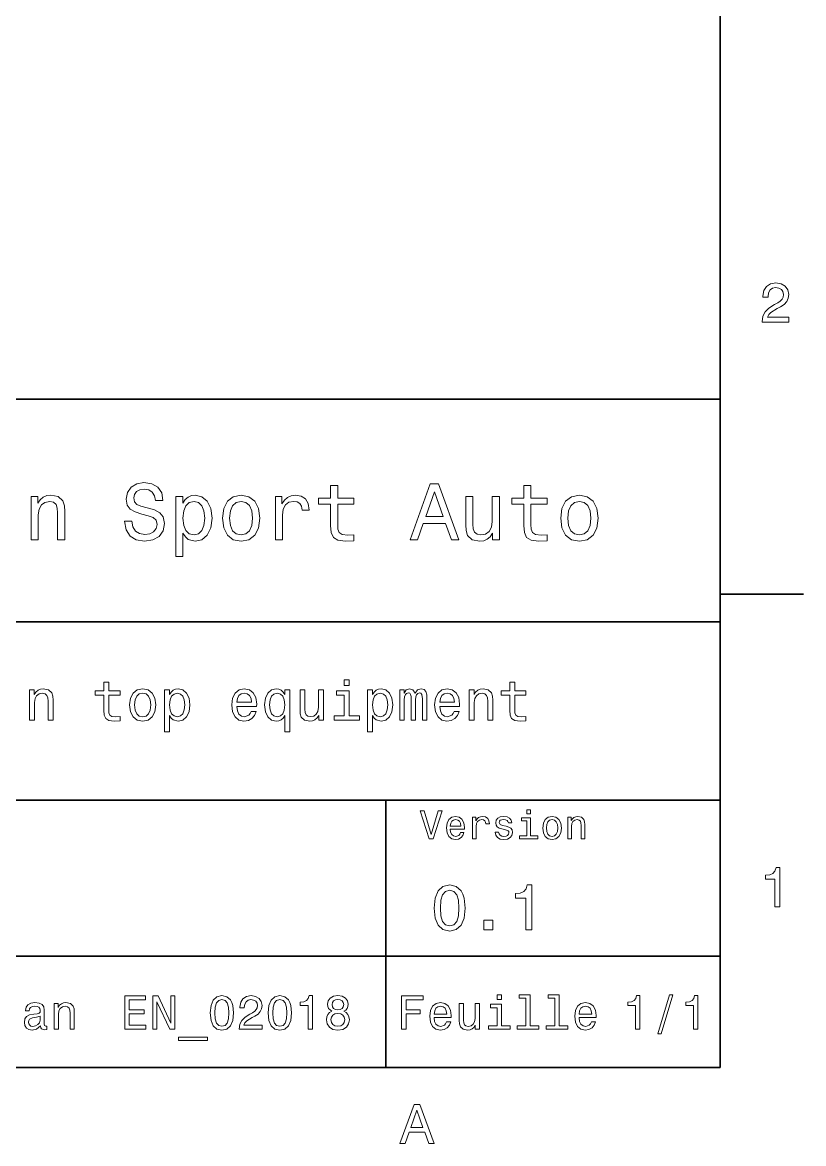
# Model space of a CAD drawing. Extents: x 0 to 297, y 0 to 210.
# Drawn here: x 224.4 to 294.5, y 3.2 to 103.8 of the extents above; entities that cross this region are included whole.
import ezdxf

# ---------------------------------------------------------------- set-up
doc = ezdxf.new("R2010")
doc.units = 0

msp = doc.modelspace()

# ---------------------------------------------------------------- linework, layer by layer
at = {"color": 7, "lineweight": 35}
for p, q in [((287, 10), (287, 200)), ((97, 70), (287, 70)), ((287, 70), (287, 10)), ((162, 50), (287, 50)), ((162, 34), (287, 34)), ((257, 10), (257, 34)), ((162, 20), (287, 20)), ((10, 10), (287, 10)), ((97, 10), (287, 10))]:
    msp.add_line(p, q, dxfattribs=at)
at = {"color": 7, "lineweight": 35, "ltscale": 0.1875}
msp.add_line((287, 52.5), (294.5, 52.5), dxfattribs=at)
at = {"color": 7, "lineweight": 13}
for points in [[(290.76947, 76.916786), (293.175079, 76.916786), (293.175079, 77.350502), (291.273773, 77.350502), (291.3797, 77.587532), (291.561249, 77.784218), (292.121033, 78.142288), (292.418579, 78.293587), (292.751434, 78.510445), (292.988464, 78.762604), (293.124634, 79.060158), (293.175079, 79.398056), (293.089355, 79.821686), (292.852325, 80.154541), (292.489197, 80.366356), (292.020172, 80.442001), (291.536041, 80.35627), (291.167877, 80.119232), (290.930847, 79.740997), (290.850159, 79.241714), (290.850159, 79.171112), (291.309082, 79.171112), (291.309082, 79.211456), (291.354462, 79.554398), (291.490631, 79.806557), (291.707489, 79.967941), (291.994965, 80.023415), (292.287476, 79.972984), (292.504333, 79.846901), (292.645538, 79.650215), (292.695984, 79.403099), (292.660675, 79.171112), (292.56485, 78.974426), (292.403473, 78.802956), (292.181549, 78.651657), (291.884003, 78.490273), (291.389771, 78.177589), (291.041779, 77.844742), (290.835022, 77.441284), (290.76947, 76.931915)], [(234.20462, 59.030979), (233.548996, 59.030979), (233.693085, 58.267288), (234.053314, 57.70533), (234.608078, 57.366714), (235.357361, 57.244236), (236.099426, 57.359509), (236.654175, 57.67651), (237.007202, 58.17363), (237.136902, 58.82925), (237.028824, 59.420029), (236.726227, 59.801872), (236.236313, 60.054031), (235.580704, 60.241352), (235.018738, 60.378242), (234.651306, 60.536743), (234.442368, 60.767288), (234.377533, 61.127522), (234.442368, 61.451729), (234.629684, 61.696686), (234.917877, 61.862389), (235.314133, 61.920029), (235.71759, 61.84798), (236.034592, 61.653458), (236.24353, 61.32925), (236.344391, 60.889767), (237, 60.889767), (237, 60.904179), (236.884735, 61.581409), (236.546112, 62.085732), (236.01297, 62.402737), (235.292511, 62.510807), (234.644104, 62.402737), (234.139771, 62.100143), (233.815567, 61.631844), (233.700287, 61.026657), (233.793961, 60.486309), (234.067734, 60.118874), (234.5, 59.873917), (235.09079, 59.6866), (235.674362, 59.520893), (236.113831, 59.362389), (236.380402, 59.131844), (236.47406, 58.757202), (236.387619, 58.375359), (236.164276, 58.087173), (235.825653, 57.907059), (235.386169, 57.849422), (234.896255, 57.928673), (234.521622, 58.159222), (234.283875, 58.533859)], [(252.05043, 60.579971), (252.05043, 58.64193), (252.093658, 58.015129), (252.29538, 57.582851), (252.698853, 57.330688), (253.383286, 57.244236), (254.132568, 57.280258), (254.132568, 57.827808), (253.585022, 57.78458), (253.087891, 57.842216), (252.82132, 58.022331), (252.706055, 58.324928), (252.684448, 58.75), (252.684448, 60.579971), (254.132568, 60.579971), (254.132568, 61.120316), (252.684448, 61.120316), (252.684448, 62.251438), (252.05043, 62.251438), (252.05043, 61.120316), (250.955322, 61.120316), (250.955322, 60.579971)], [(259.175781, 57.381123), (259.838623, 57.381123), (260.364563, 58.850864), (262.360229, 58.850864), (262.886169, 57.381123), (263.563416, 57.381123), (261.733429, 62.388329), (260.998566, 62.388329)], [(260.595093, 59.463257), (261.365997, 61.667866), (262.136902, 59.463257)], [(269.399109, 60.579971), (269.399109, 58.64193), (269.442352, 58.015129), (269.644073, 57.582851), (270.047546, 57.330688), (270.731995, 57.244236), (271.481262, 57.280258), (271.481262, 57.827808), (270.933716, 57.78458), (270.436584, 57.842216), (270.170013, 58.022331), (270.054749, 58.324928), (270.033142, 58.75), (270.033142, 60.579971), (271.481262, 60.579971), (271.481262, 61.120316), (270.033142, 61.120316), (270.033142, 62.251438), (269.399109, 62.251438), (269.399109, 61.120316), (268.304016, 61.120316), (268.304016, 60.579971)], [(225.177246, 57.381123), (225.811249, 57.381123), (225.811249, 59.614552), (225.876083, 60.12608), (226.085022, 60.500717), (226.409225, 60.731266), (226.841507, 60.817722), (227.187317, 60.745674), (227.403458, 60.551151), (227.511536, 60.226944), (227.547546, 59.794666), (227.547546, 57.381123), (228.181564, 57.381123), (228.181564, 59.924351), (228.15274, 60.435879), (228.023056, 60.86095), (227.597992, 61.25), (226.935165, 61.386887), (226.567719, 61.336452), (226.257935, 61.199566), (225.991364, 60.969017), (225.782425, 60.659222), (225.782425, 61.25), (225.177246, 61.25)], [(238.786743, 60.652016), (238.786743, 61.25), (238.15274, 61.25), (238.15274, 55.882565), (238.786743, 55.882565), (238.786743, 57.971901), (239.010101, 57.633286), (239.262253, 57.409943), (239.896271, 57.244236), (240.50145, 57.381123), (240.976959, 57.791786), (241.286743, 58.440201), (241.402023, 59.319164), (241.286743, 60.190922), (240.976959, 60.839336), (240.50145, 61.242794), (239.896271, 61.386887), (239.550446, 61.343658), (239.255051, 61.206772), (239.002899, 60.976223)], [(239.788193, 57.8134), (239.363129, 57.907059), (239.053314, 58.195244), (238.858795, 58.663544), (238.793945, 59.319164), (238.858795, 59.967579), (239.053314, 60.435879), (239.363129, 60.716858), (239.788193, 60.817722), (240.177246, 60.716858), (240.48703, 60.428673), (240.681564, 59.960373), (240.753601, 59.319164), (240.681564, 58.67075), (240.48703, 58.195244), (240.177246, 57.907059)], [(242.338623, 59.311958), (242.453888, 58.432995), (242.785309, 57.78458), (243.311249, 57.381123), (244.017303, 57.244236), (244.716141, 57.381123), (245.242081, 57.777374), (245.573486, 58.425793), (245.695969, 59.311958), (245.573486, 60.190922), (245.242081, 60.846542), (244.716141, 61.242794), (244.017303, 61.386887), (243.311249, 61.242794), (242.785309, 60.839336), (242.453888, 60.190922)], [(242.98703, 59.319164), (243.05188, 59.967579), (243.253601, 60.435879), (243.57782, 60.72406), (244.017303, 60.824928), (244.449585, 60.72406), (244.773773, 60.443081), (244.97551, 59.967579), (245.047546, 59.319164), (244.97551, 58.663544), (244.773773, 58.188038), (244.449585, 57.899853), (244.017303, 57.806194), (243.57782, 57.899853), (243.253601, 58.188038), (243.05188, 58.663544)], [(247.100861, 57.381123), (247.734863, 57.381123), (247.734863, 59.592937), (247.799713, 60.12608), (247.994232, 60.507923), (248.311249, 60.738472), (248.736313, 60.817722), (249.053314, 60.767288), (249.291077, 60.623199), (249.435165, 60.378242), (249.485596, 60.046829), (250.126801, 60.046829), (250.040344, 60.630402), (249.802597, 61.048271), (249.406342, 61.30043), (248.865997, 61.386887), (248.498566, 61.32925), (248.181549, 61.185158), (247.900574, 60.940201), (247.677246, 60.608788), (247.677246, 61.25), (247.100861, 61.25)], [(267.194519, 61.25), (266.560516, 61.25), (266.560516, 59.016571), (266.488464, 58.497837), (266.279541, 58.123196), (265.955322, 57.892651), (265.530243, 57.820602), (265.19165, 57.878242), (264.975494, 58.051151), (264.853027, 58.346542), (264.824219, 58.764408), (264.824219, 61.25), (264.190186, 61.25), (264.190186, 58.706772), (264.211792, 58.195244), (264.348694, 57.770172), (264.766571, 57.381123), (265.436584, 57.244236), (265.796814, 57.294666), (266.106628, 57.424351), (266.373199, 57.647694), (266.589325, 57.971901), (266.589325, 57.381123), (267.194519, 57.381123)], [(272.698853, 59.311958), (272.814117, 58.432995), (273.145508, 57.78458), (273.671448, 57.381123), (274.377502, 57.244236), (275.076355, 57.381123), (275.602295, 57.777374), (275.933716, 58.425793), (276.056183, 59.311958), (275.933716, 60.190922), (275.602295, 60.846542), (275.076355, 61.242794), (274.377502, 61.386887), (273.671448, 61.242794), (273.145508, 60.839336), (272.814117, 60.190922)], [(273.34726, 59.319164), (273.412109, 59.967579), (273.613831, 60.435879), (273.938019, 60.72406), (274.377502, 60.824928), (274.809784, 60.72406), (275.134003, 60.443081), (275.335724, 59.967579), (275.407776, 59.319164), (275.335724, 58.663544), (275.134003, 58.188038), (274.809784, 57.899853), (274.377502, 57.806194), (273.938019, 57.899853), (273.613831, 58.188038), (273.412109, 58.663544)], [(231.695221, 43.429394), (231.695221, 42.072765), (231.725479, 41.634007), (231.866699, 41.331409), (232.149109, 41.1549), (232.62822, 41.094379), (233.15271, 41.119595), (233.15271, 41.50288), (232.76944, 41.472622), (232.421448, 41.512966), (232.234848, 41.63905), (232.15416, 41.850864), (232.139038, 42.148415), (232.139038, 43.429394), (233.15271, 43.429394), (233.15271, 43.807636), (232.139038, 43.807636), (232.139038, 44.599422), (231.695221, 44.599422), (231.695221, 43.807636), (230.92865, 43.807636), (230.92865, 43.429394)], [(253.72406, 44.811237), (253.255035, 44.811237), (253.255035, 44.306915), (253.72406, 44.306915)], [(268.127533, 43.429394), (268.127533, 42.072765), (268.157776, 41.634007), (268.299011, 41.331409), (268.581421, 41.1549), (269.060516, 41.094379), (269.585022, 41.119595), (269.585022, 41.50288), (269.201721, 41.472622), (268.85376, 41.512966), (268.667145, 41.63905), (268.586456, 41.850864), (268.57135, 42.148415), (268.57135, 43.429394), (269.585022, 43.429394), (269.585022, 43.807636), (268.57135, 43.807636), (268.57135, 44.599422), (268.127533, 44.599422), (268.127533, 43.807636), (267.360962, 43.807636), (267.360962, 43.429394)], [(225.028076, 41.190201), (225.471878, 41.190201), (225.471878, 42.753601), (225.517273, 43.111671), (225.663528, 43.373917), (225.890472, 43.535301), (226.193069, 43.595821), (226.435135, 43.545387), (226.586441, 43.409222), (226.662079, 43.182274), (226.687302, 42.879681), (226.687302, 41.190201), (227.131104, 41.190201), (227.131104, 42.970459), (227.110931, 43.328529), (227.020157, 43.62608), (226.722595, 43.898415), (226.258636, 43.994236), (226.001419, 43.958931), (225.784561, 43.863113), (225.597961, 43.701729), (225.451706, 43.484871), (225.451706, 43.898415), (225.028076, 43.898415)], [(234.00502, 42.541786), (234.085724, 41.926514), (234.317703, 41.472622), (234.685852, 41.190201), (235.180084, 41.094379), (235.669281, 41.190201), (236.037445, 41.467579), (236.26944, 41.921471), (236.355164, 42.541786), (236.26944, 43.157059), (236.037445, 43.615993), (235.669281, 43.893372), (235.180084, 43.994236), (234.685852, 43.893372), (234.317703, 43.61095), (234.085724, 43.157059)], [(234.458923, 42.546829), (234.504303, 43.000721), (234.645508, 43.328529), (234.872467, 43.530258), (235.180084, 43.600864), (235.482697, 43.530258), (235.709625, 43.333572), (235.850845, 43.000721), (235.901276, 42.546829), (235.850845, 42.087894), (235.709625, 41.755043), (235.482697, 41.553314), (235.180084, 41.487751), (234.872467, 41.553314), (234.645508, 41.755043), (234.504303, 42.087894)], [(237.590759, 43.479828), (237.590759, 43.898415), (237.146942, 43.898415), (237.146942, 40.141209), (237.590759, 40.141209), (237.590759, 41.603745), (237.747101, 41.366714), (237.923615, 41.210373), (238.367416, 41.094379), (238.791046, 41.190201), (239.123901, 41.477665), (239.340759, 41.931557), (239.421448, 42.546829), (239.340759, 43.157059), (239.123901, 43.61095), (238.791046, 43.893372), (238.367416, 43.994236), (238.125336, 43.963978), (237.918564, 43.868156), (237.74205, 43.706772)], [(238.291763, 41.492794), (237.994217, 41.558357), (237.777359, 41.760086), (237.64119, 42.087894), (237.595795, 42.546829), (237.64119, 43.000721), (237.777359, 43.328529), (237.994217, 43.525215), (238.291763, 43.595821), (238.564102, 43.525215), (238.78096, 43.323486), (238.917114, 42.995678), (238.96756, 42.546829), (238.917114, 42.092937), (238.78096, 41.760086), (238.564102, 41.558357)], [(243.632538, 42.415707), (245.407776, 42.415707), (245.412811, 42.622478), (245.332123, 43.20245), (245.110214, 43.636166), (244.757187, 43.898415), (244.288177, 43.994236), (243.829224, 43.893372), (243.476212, 43.61095), (243.249268, 43.152016), (243.168579, 42.546829), (243.244217, 41.926514), (243.471161, 41.472622), (243.819153, 41.190201), (244.273041, 41.094379), (244.666412, 41.159943), (244.989166, 41.331409), (245.226212, 41.603745), (245.362366, 41.966858), (244.923615, 41.966858), (244.83284, 41.765129), (244.701721, 41.613831), (244.328522, 41.492794), (244.041046, 41.548271), (243.824188, 41.724785), (243.682983, 42.012245), (243.632538, 42.400574)], [(243.632538, 42.788902), (243.688019, 43.136887), (243.824188, 43.394093), (244.03096, 43.55043), (244.303299, 43.605907), (244.570587, 43.55043), (244.777359, 43.394093), (244.903442, 43.136887), (244.948822, 42.788902)], [(247.944519, 43.479828), (247.788177, 43.706772), (247.611664, 43.868156), (247.404877, 43.958931), (247.167847, 43.994236), (246.739182, 43.893372), (246.406326, 43.61095), (246.189468, 43.157059), (246.113831, 42.546829), (246.189468, 41.931557), (246.406326, 41.477665), (246.739182, 41.190201), (247.167847, 41.094379), (247.404877, 41.124638), (247.606613, 41.210373), (247.783127, 41.366714), (247.944519, 41.603745), (247.944519, 40.141209), (248.388306, 40.141209), (248.388306, 43.898415), (247.944519, 43.898415)], [(246.567719, 42.546829), (246.613098, 42.995678), (246.754303, 43.323486), (246.966125, 43.525215), (247.2435, 43.595821), (247.536011, 43.525215), (247.757904, 43.328529), (247.889038, 43.000721), (247.939468, 42.546829), (247.889038, 42.087894), (247.757904, 41.760086), (247.536011, 41.558357), (247.2435, 41.492794), (246.966125, 41.558357), (246.754303, 41.760086), (246.613098, 42.092937)], [(251.404175, 43.898415), (250.960358, 43.898415), (250.960358, 42.335014), (250.909943, 41.971901), (250.763672, 41.709652), (250.536743, 41.548271), (250.239182, 41.497837), (250.002151, 41.538185), (249.850861, 41.659222), (249.765121, 41.865993), (249.744949, 42.158501), (249.744949, 43.898415), (249.301147, 43.898415), (249.301147, 42.118156), (249.316269, 41.760086), (249.412094, 41.462536), (249.70459, 41.190201), (250.173615, 41.094379), (250.425781, 41.129681), (250.642639, 41.220459), (250.829239, 41.376801), (250.98053, 41.603745), (250.98053, 41.190201), (251.404175, 41.190201)], [(253.708923, 41.5634), (253.708923, 43.807636), (252.569153, 43.807636), (252.569153, 43.429394), (253.265121, 43.429394), (253.265121, 41.5634), (252.35733, 41.5634), (252.35733, 41.190201), (254.626801, 41.190201), (254.626801, 41.5634)], [(255.806915, 43.479828), (255.806915, 43.898415), (255.363098, 43.898415), (255.363098, 40.141209), (255.806915, 40.141209), (255.806915, 41.603745), (255.963257, 41.366714), (256.139771, 41.210373), (256.583557, 41.094379), (257.007202, 41.190201), (257.340057, 41.477665), (257.556915, 41.931557), (257.637604, 42.546829), (257.556915, 43.157059), (257.340057, 43.61095), (257.007202, 43.893372), (256.583557, 43.994236), (256.341492, 43.963978), (256.134705, 43.868156), (255.958206, 43.706772)], [(256.507935, 41.492794), (256.210388, 41.558357), (255.993515, 41.760086), (255.857346, 42.087894), (255.811951, 42.546829), (255.857346, 43.000721), (255.993515, 43.328529), (256.210388, 43.525215), (256.507935, 43.595821), (256.780273, 43.525215), (256.997131, 43.323486), (257.13327, 42.995678), (257.183716, 42.546829), (257.13327, 42.092937), (256.997131, 41.760086), (256.780273, 41.558357)], [(258.247833, 41.190201), (258.656342, 41.190201), (258.656342, 43.000721), (258.681549, 43.273052), (258.757202, 43.469738), (258.873199, 43.585735), (259.024506, 43.631123), (259.145538, 43.590778), (259.226227, 43.489914), (259.266571, 43.318443), (259.281708, 43.091499), (259.281708, 41.190201), (259.664978, 41.190201), (259.664978, 43.000721), (259.690186, 43.268009), (259.765839, 43.464695), (259.886902, 43.585735), (260.038177, 43.631123), (260.15921, 43.590778), (260.239929, 43.489914), (260.290344, 43.091499), (260.290344, 41.190201), (260.698853, 41.190201), (260.698853, 43.061237), (260.673645, 43.449566), (260.592957, 43.747116), (260.431549, 43.928673), (260.169312, 43.994236), (259.861664, 43.893372), (259.624634, 43.600864), (259.438049, 43.888329), (259.125366, 43.994236), (258.837891, 43.893372), (258.641205, 43.61095), (258.641205, 43.898415), (258.247833, 43.898415)], [(261.848694, 42.415707), (263.623932, 42.415707), (263.628967, 42.622478), (263.548279, 43.20245), (263.326355, 43.636166), (262.973328, 43.898415), (262.504333, 43.994236), (262.04538, 43.893372), (261.692383, 43.61095), (261.465424, 43.152016), (261.384735, 42.546829), (261.460388, 41.926514), (261.687317, 41.472622), (262.035309, 41.190201), (262.489197, 41.094379), (262.882568, 41.159943), (263.205322, 41.331409), (263.442383, 41.603745), (263.578522, 41.966858), (263.139771, 41.966858), (263.049011, 41.765129), (262.917877, 41.613831), (262.544678, 41.492794), (262.257202, 41.548271), (262.040344, 41.724785), (261.899139, 42.012245), (261.848694, 42.400574)], [(261.848694, 42.788902), (261.904175, 43.136887), (262.040344, 43.394093), (262.247131, 43.55043), (262.51947, 43.605907), (262.786743, 43.55043), (262.99353, 43.394093), (263.119598, 43.136887), (263.164978, 42.788902)], [(264.496399, 41.190201), (264.940216, 41.190201), (264.940216, 42.753601), (264.985596, 43.111671), (265.131836, 43.373917), (265.358795, 43.535301), (265.661377, 43.595821), (265.903473, 43.545387), (266.054749, 43.409222), (266.130402, 43.182274), (266.15564, 42.879681), (266.15564, 41.190201), (266.599426, 41.190201), (266.599426, 42.970459), (266.579254, 43.328529), (266.488464, 43.62608), (266.190918, 43.898415), (265.726959, 43.994236), (265.469727, 43.958931), (265.252869, 43.863113), (265.066284, 43.701729), (264.920044, 43.484871), (264.920044, 43.898415), (264.496399, 43.898415)], [(261.71109, 33.03458), (261.08429, 30.905619), (260.439484, 33.03458), (260.09726, 33.03458), (260.904175, 30.530979), (261.264404, 30.530979), (262.053314, 33.03458)], [(262.784576, 31.40634), (264.052582, 31.40634), (264.056183, 31.554033), (263.998566, 31.9683), (263.840057, 32.278099), (263.587891, 32.465416), (263.252869, 32.533859), (262.925079, 32.461815), (262.672913, 32.260086), (262.510803, 31.932276), (262.453156, 31.5), (262.507202, 31.056915), (262.669312, 30.732708), (262.917877, 30.530979), (263.242065, 30.462536), (263.523041, 30.509365), (263.753601, 30.631844), (263.922913, 30.826368), (264.020172, 31.085733), (263.706787, 31.085733), (263.641937, 30.941643), (263.548279, 30.833572), (263.281708, 30.747118), (263.076355, 30.786743), (262.921478, 30.912823), (262.820618, 31.118155), (262.784576, 31.395533)], [(262.784576, 31.672911), (262.824219, 31.921469), (262.921478, 32.105186), (263.069153, 32.216858), (263.263702, 32.256485), (263.45462, 32.216858), (263.602295, 32.105186), (263.692352, 31.921469), (263.724792, 31.672911)], [(264.794678, 30.530979), (265.111664, 30.530979), (265.111664, 31.636887), (265.144104, 31.903458), (265.241364, 32.094379), (265.399841, 32.209652), (265.612396, 32.249279), (265.770905, 32.224064), (265.889771, 32.152016), (265.961823, 32.029537), (265.98703, 31.863832), (266.307648, 31.863832), (266.264404, 32.155621), (266.145538, 32.364552), (265.947418, 32.490635), (265.677246, 32.533859), (265.49353, 32.505043), (265.335022, 32.432995), (265.194519, 32.310516), (265.082855, 32.144814), (265.082855, 32.465416), (264.794678, 32.465416)], [(267.791779, 31.658501), (267.485596, 31.730547), (267.258636, 31.8134), (267.182983, 31.982708), (267.20462, 32.101585), (267.280273, 32.188038), (267.40274, 32.242073), (267.579254, 32.263687), (267.748566, 32.242073), (267.881836, 32.177231), (267.968292, 32.079971), (268.004333, 31.950287), (268.314117, 31.950287), (268.314117, 31.957493), (268.260101, 32.191643), (268.112396, 32.375359), (267.881836, 32.490635), (267.579254, 32.533859), (267.273041, 32.490635), (267.049713, 32.371758), (266.90921, 32.195244), (266.865997, 31.971901), (266.898407, 31.755764), (266.999268, 31.604465), (267.164978, 31.496397), (267.406342, 31.420748), (267.759369, 31.334293), (267.975494, 31.244236), (268.033142, 31.17219), (268.054749, 31.064121), (268.022339, 30.930836), (267.935883, 30.829971), (267.79538, 30.765129), (267.608063, 30.743515), (267.409943, 30.765129), (267.265839, 30.840778), (267.168579, 30.963255), (267.128967, 31.132565), (266.822754, 31.132565), (266.873199, 30.844379), (267.020905, 30.635447), (267.255035, 30.509365), (267.579254, 30.462536), (267.917877, 30.509365), (268.166412, 30.635447), (268.317719, 30.837175), (268.371765, 31.100143), (268.332123, 31.327089), (268.220459, 31.481987), (268.036743, 31.582851)], [(269.981995, 30.79755), (269.981995, 32.400574), (269.167877, 32.400574), (269.167877, 32.130402), (269.664978, 32.130402), (269.664978, 30.79755), (269.016571, 30.79755), (269.016571, 30.530979), (270.637604, 30.530979), (270.637604, 30.79755)], [(269.992798, 33.117435), (269.657776, 33.117435), (269.657776, 32.757202), (269.992798, 32.757202)], [(271.087891, 31.496397), (271.145538, 31.056915), (271.311249, 30.732708), (271.574219, 30.530979), (271.927246, 30.462536), (272.276672, 30.530979), (272.539612, 30.729107), (272.705322, 31.053314), (272.766571, 31.496397), (272.705322, 31.935879), (272.539612, 32.263687), (272.276672, 32.461815), (271.927246, 32.533859), (271.574219, 32.461815), (271.311249, 32.260086), (271.145538, 31.935879)], [(271.412109, 31.5), (271.444519, 31.824207), (271.54538, 32.058357), (271.707489, 32.20245), (271.927246, 32.25288), (272.143372, 32.20245), (272.305481, 32.061958), (272.406342, 31.824207), (272.442352, 31.5), (272.406342, 31.17219), (272.305481, 30.934437), (272.143372, 30.790344), (271.927246, 30.743515), (271.707489, 30.790344), (271.54538, 30.934437), (271.444519, 31.17219)], [(273.350159, 30.530979), (273.667145, 30.530979), (273.667145, 31.647694), (273.699554, 31.903458), (273.804047, 32.090778), (273.966125, 32.206051), (274.182281, 32.249279), (274.355194, 32.213257), (274.463257, 32.115993), (274.517303, 31.95389), (274.535309, 31.737751), (274.535309, 30.530979), (274.852295, 30.530979), (274.852295, 31.802593), (274.837891, 32.058357), (274.773041, 32.270893), (274.560516, 32.465416), (274.229095, 32.533859), (274.04538, 32.508644), (273.890503, 32.440201), (273.757202, 32.324928), (273.65274, 32.170029), (273.65274, 32.465416), (273.350159, 32.465416)], [(291.909241, 24.416786), (292.368164, 24.416786), (292.368164, 27.942001), (292.025208, 27.942001), (291.934448, 27.634365), (291.752899, 27.427593), (291.475525, 27.306557), (291.092224, 27.266211), (291.092224, 26.90814), (291.909241, 26.90814)], [(261.345825, 24.314121), (261.432281, 23.409224), (261.703156, 22.763689), (262.135437, 22.371759), (262.734863, 22.244957), (263.328522, 22.371759), (263.760803, 22.763689), (264.02594, 23.409224), (264.118164, 24.314121), (264.02594, 25.213257), (263.916412, 25.570606), (263.760803, 25.864553), (263.328522, 26.256485), (262.734863, 26.38905), (262.135437, 26.256485), (261.703156, 25.858791), (261.432281, 25.213257)], [(269.570618, 22.360231), (270.095093, 22.360231), (270.095093, 26.38905), (269.703156, 26.38905), (269.599426, 26.037464), (269.391937, 25.801153), (269.074921, 25.662825), (268.636902, 25.616714), (268.636902, 25.207493), (269.570618, 25.207493)], [(261.899139, 24.314121), (261.945251, 25.011528), (262.089325, 25.51297), (262.348694, 25.806917), (262.734863, 25.910664), (263.115265, 25.806917), (263.374634, 25.51297), (263.518738, 25.011528), (263.56485, 24.314121), (263.518738, 23.610952), (263.374634, 23.10951), (263.115265, 22.815563), (262.734863, 22.717581), (262.348694, 22.815563), (262.089325, 23.10951), (261.945251, 23.610952)], [(265.806915, 22.360231), (266.602295, 22.360231), (266.602295, 23.219021), (265.806915, 23.219021)], [(233.574921, 13.428675), (235.476944, 13.428675), (235.476944, 13.791787), (233.97261, 13.791787), (233.97261, 14.807637), (235.312668, 14.807637), (235.312668, 15.166427), (233.97261, 15.166427), (233.97261, 16.065563), (235.442352, 16.065563), (235.442352, 16.428675), (233.574921, 16.428675)], [(236.099411, 13.428675), (236.458206, 13.428675), (236.458206, 15.888329), (237.608063, 13.428675), (238.070602, 13.428675), (238.070602, 16.428675), (237.707489, 16.428675), (237.707489, 13.969021), (236.570602, 16.428675), (236.099411, 16.428675)], [(241.247833, 14.894093), (241.312668, 14.215418), (241.515839, 13.731268), (241.840057, 13.43732), (242.289612, 13.342219), (242.734863, 13.43732), (243.059067, 13.731268), (243.257919, 14.215418), (243.327087, 14.894093), (243.257919, 15.568444), (243.175781, 15.836456), (243.059067, 16.056917), (242.734863, 16.350864), (242.289612, 16.450289), (241.840057, 16.350864), (241.515839, 16.052593), (241.312668, 15.568444)], [(243.837173, 13.428675), (245.899124, 13.428675), (245.899124, 13.800432), (244.26944, 13.800432), (244.360229, 14.003603), (244.515839, 14.172191), (244.995667, 14.479107), (245.250717, 14.60879), (245.536011, 14.794669), (245.739182, 15.010807), (245.855896, 15.26585), (245.899124, 15.555476), (245.825638, 15.918589), (245.622467, 16.203892), (245.311234, 16.385447), (244.90921, 16.450289), (244.494232, 16.376802), (244.178665, 16.173632), (243.975494, 15.849424), (243.906342, 15.421471), (243.906342, 15.360951), (244.299713, 15.360951), (244.299713, 15.395534), (244.338608, 15.689482), (244.455322, 15.905621), (244.641205, 16.043949), (244.887604, 16.091499), (245.138321, 16.048271), (245.324203, 15.940203), (245.445236, 15.771614), (245.488464, 15.559799), (245.458206, 15.360951), (245.376068, 15.192364), (245.237747, 15.045389), (245.047546, 14.915707), (244.792496, 14.777378), (244.368866, 14.509366), (244.070602, 14.224064), (243.893372, 13.878242), (243.837173, 13.441643)], [(246.452438, 14.894093), (246.517288, 14.215418), (246.720459, 13.731268), (247.044662, 13.43732), (247.494232, 13.342219), (247.939468, 13.43732), (248.263687, 13.731268), (248.462524, 14.215418), (248.531693, 14.894093), (248.462524, 15.568444), (248.380402, 15.836456), (248.263687, 16.056917), (247.939468, 16.350864), (247.494232, 16.450289), (247.044662, 16.350864), (246.720459, 16.052593), (246.517288, 15.568444)], [(250.018723, 13.428675), (250.412094, 13.428675), (250.412094, 16.450289), (250.118149, 16.450289), (250.040344, 16.1866), (249.88472, 16.009367), (249.646973, 15.905621), (249.318436, 15.871038), (249.318436, 15.564121), (250.018723, 15.564121)], [(252.162811, 15.045389), (251.942352, 14.924352), (251.791061, 14.755764), (251.695953, 14.543948), (251.665695, 14.288905), (251.734863, 13.904179), (251.933716, 13.605908), (252.257919, 13.415707), (252.698837, 13.342219), (253.135437, 13.415707), (253.459656, 13.605908), (253.658493, 13.904179), (253.731979, 14.288905), (253.697403, 14.543948), (253.606628, 14.755764), (253.451004, 14.924352), (253.234863, 15.045389), (253.407776, 15.149136), (253.528809, 15.291787), (253.602295, 15.464698), (253.628235, 15.676514), (253.559067, 15.98343), (253.377518, 16.229828), (253.083572, 16.389771), (252.698837, 16.450289), (252.309784, 16.389771), (252.015839, 16.229828), (251.829956, 15.98343), (251.765121, 15.676514), (251.786743, 15.464698), (251.860229, 15.291787)], [(258.414978, 13.428675), (258.817017, 13.428675), (258.817017, 14.807637), (260.079254, 14.807637), (260.079254, 15.166427), (258.817017, 15.166427), (258.817017, 16.065563), (260.368866, 16.065563), (260.368866, 16.428675), (258.414978, 16.428675)], [(267.389038, 16.532421), (266.98703, 16.532421), (266.98703, 16.100145), (267.389038, 16.100145)], [(269.572052, 16.212536), (269.572052, 13.748559), (268.789612, 13.748559), (268.789612, 13.428675), (270.73056, 13.428675), (270.73056, 13.748559), (269.952454, 13.748559), (269.952454, 16.532421), (268.975494, 16.532421), (268.975494, 16.212536)], [(272.174347, 16.212536), (272.174347, 13.748559), (271.391937, 13.748559), (271.391937, 13.428675), (273.332855, 13.428675), (273.332855, 13.748559), (272.554749, 13.748559), (272.554749, 16.532421), (271.57782, 16.532421), (271.57782, 16.212536)], [(279.416443, 13.428675), (279.809814, 13.428675), (279.809814, 16.450289), (279.515839, 16.450289), (279.438049, 16.1866), (279.28241, 16.009367), (279.044678, 15.905621), (278.716125, 15.871038), (278.716125, 15.564121), (279.416443, 15.564121)], [(281.42218, 13.026657), (281.720459, 13.026657), (282.766571, 16.510807), (282.463989, 16.510807)], [(284.621033, 13.428675), (285.014404, 13.428675), (285.014404, 16.450289), (284.720459, 16.450289), (284.642639, 16.1866), (284.48703, 16.009367), (284.249268, 15.905621), (283.920746, 15.871038), (283.920746, 15.564121), (284.621033, 15.564121)], [(226.01297, 13.731268), (226.01297, 13.7183), (226.034592, 13.571326), (226.099426, 13.46758), (226.371765, 13.385448), (226.583588, 13.42003), (226.583588, 13.713977), (226.492798, 13.701009), (226.371765, 13.757205), (226.350159, 13.930116), (226.350159, 15.131845), (226.298279, 15.438761), (226.146973, 15.6549), (225.883286, 15.784582), (225.511536, 15.832133), (225.148422, 15.78026), (224.880402, 15.633286), (224.711823, 15.404179), (224.655624, 15.101585), (224.655624, 15.075649), (224.997131, 15.075649), (225.027374, 15.257205), (225.122482, 15.386889), (225.278107, 15.464698), (225.498566, 15.494957), (225.710388, 15.473343), (225.861679, 15.408502), (225.952454, 15.29611), (225.982712, 15.140491), (225.965424, 14.958934), (225.896255, 14.868156), (225.723343, 14.824928), (225.399139, 14.790346), (225.027374, 14.712537), (224.763687, 14.574208), (224.608078, 14.358069), (224.560516, 14.038185), (224.60376, 13.752882), (224.737762, 13.541066), (224.953888, 13.407061), (225.252167, 13.35951), (225.654175, 13.450289)], [(227.236313, 13.428675), (227.616714, 13.428675), (227.616714, 14.768732), (227.655624, 15.075649), (227.780975, 15.300432), (227.97551, 15.438761), (228.234879, 15.490635), (228.442368, 15.447407), (228.572052, 15.330692), (228.636887, 15.136168), (228.658508, 14.876801), (228.658508, 13.428675), (229.03891, 13.428675), (229.03891, 14.954612), (229.021622, 15.261528), (228.943817, 15.516571), (228.688766, 15.75), (228.291077, 15.832133), (228.070618, 15.801874), (227.884735, 15.719741), (227.724792, 15.581412), (227.599426, 15.395534), (227.599426, 15.75), (227.236313, 15.75)], [(241.662811, 14.894093), (241.697403, 15.417148), (241.805466, 15.793228), (242, 16.013689), (242.289612, 16.091499), (242.574921, 16.013689), (242.76944, 15.793228), (242.877518, 15.417148), (242.912094, 14.894093), (242.877518, 14.366715), (242.76944, 13.990634), (242.574921, 13.770173), (242.289612, 13.696686), (242, 13.770173), (241.805466, 13.990634), (241.697403, 14.366715)], [(246.867432, 14.894093), (246.902008, 15.417148), (247.010086, 15.793228), (247.204605, 16.013689), (247.494232, 16.091499), (247.779526, 16.013689), (247.97406, 15.793228), (248.082123, 15.417148), (248.116714, 14.894093), (248.082123, 14.366715), (247.97406, 13.990634), (247.779526, 13.770173), (247.494232, 13.696686), (247.204605, 13.770173), (247.010086, 13.990634), (246.902008, 14.366715)], [(252.175781, 15.641932), (252.210373, 15.832133), (252.314117, 15.979107), (252.478378, 16.069885), (252.698837, 16.104467), (252.914978, 16.069885), (253.079239, 15.979107), (253.182983, 15.832133), (253.221893, 15.641932), (253.182983, 15.447407), (253.079239, 15.29611), (252.914978, 15.196686), (252.698837, 15.166427), (252.478378, 15.201009), (252.314117, 15.29611), (252.210373, 15.447407)], [(261.341492, 14.479107), (262.863098, 14.479107), (262.867432, 14.656341), (262.798279, 15.153459), (262.608063, 15.525217), (262.305481, 15.75), (261.903473, 15.832133), (261.510101, 15.745678), (261.207489, 15.503603), (261.01297, 15.110231), (260.943817, 14.591499), (261.008636, 14.059798), (261.203156, 13.67075), (261.501434, 13.428675), (261.890503, 13.346542), (262.227661, 13.402739), (262.504333, 13.549712), (262.707489, 13.783141), (262.824219, 14.09438), (262.44812, 14.09438), (262.370331, 13.92147), (262.257935, 13.791787), (261.938049, 13.688041), (261.69165, 13.735591), (261.505768, 13.886888), (261.384735, 14.133286), (261.341492, 14.466139)], [(261.341492, 14.798992), (261.389038, 15.097262), (261.505768, 15.317724), (261.682983, 15.45173), (261.916412, 15.49928), (262.145538, 15.45173), (262.322754, 15.317724), (262.430847, 15.097262), (262.469727, 14.798992)], [(265.400574, 15.75), (265.020172, 15.75), (265.020172, 14.409943), (264.976959, 14.098703), (264.851593, 13.873919), (264.657074, 13.735591), (264.402008, 13.692364), (264.198853, 13.726946), (264.069153, 13.830692), (263.995667, 14.007925), (263.978394, 14.258646), (263.978394, 15.75), (263.597992, 15.75), (263.597992, 14.224064), (263.610962, 13.917148), (263.693085, 13.662104), (263.943817, 13.428675), (264.345825, 13.346542), (264.561951, 13.376801), (264.747833, 13.454611), (264.907776, 13.588617), (265.037476, 13.783141), (265.037476, 13.428675), (265.400574, 13.428675)], [(267.376068, 13.748559), (267.376068, 15.672191), (266.399139, 15.672191), (266.399139, 15.347983), (266.995667, 15.347983), (266.995667, 13.748559), (266.21759, 13.748559), (266.21759, 13.428675), (268.162811, 13.428675), (268.162811, 13.748559)], [(274.353027, 14.479107), (275.874634, 14.479107), (275.878967, 14.656341), (275.809814, 15.153459), (275.619598, 15.525217), (275.317017, 15.75), (274.914978, 15.832133), (274.521606, 15.745678), (274.219025, 15.503603), (274.024506, 15.110231), (273.955322, 14.591499), (274.020172, 14.059798), (274.214691, 13.67075), (274.51297, 13.428675), (274.902008, 13.346542), (275.239197, 13.402739), (275.515839, 13.549712), (275.719025, 13.783141), (275.835724, 14.09438), (275.459656, 14.09438), (275.381836, 13.92147), (275.26944, 13.791787), (274.949554, 13.688041), (274.703186, 13.735591), (274.517303, 13.886888), (274.39624, 14.133286), (274.353027, 14.466139)], [(274.353027, 14.798992), (274.400574, 15.097262), (274.517303, 15.317724), (274.694519, 15.45173), (274.927948, 15.49928), (275.157074, 15.45173), (275.33429, 15.317724), (275.442352, 15.097262), (275.481262, 14.798992)], [(225.969742, 14.241355), (225.917877, 14.016571), (225.779541, 13.84366), (225.572052, 13.731268), (225.317017, 13.692364), (225.15274, 13.713977), (225.036026, 13.783141), (224.96254, 13.904179), (224.940933, 14.072767), (224.958221, 14.224064), (225.027374, 14.332133), (225.304047, 14.453171), (225.654175, 14.505044), (225.969742, 14.60879)], [(252.080688, 14.297551), (252.119598, 14.526657), (252.244949, 14.699568), (252.439468, 14.81196), (252.698837, 14.850865), (252.953888, 14.81196), (253.148407, 14.699568), (253.273773, 14.526657), (253.317001, 14.297551), (253.273773, 14.051153), (253.148407, 13.865274), (252.953888, 13.744237), (252.698837, 13.705332), (252.439468, 13.744237), (252.244949, 13.865274), (252.119598, 14.051153)], [(238.386154, 12.711096), (238.386154, 12.408502), (240.988464, 12.408502), (240.988464, 12.711096)], [(258.266846, 3.166787), (258.730835, 3.166787), (259.098999, 4.195605), (260.495972, 4.195605), (260.864105, 3.166787), (261.338165, 3.166787), (260.05719, 6.67183), (259.542786, 6.67183)], [(259.260376, 4.624279), (259.799988, 6.167507), (260.33963, 4.624279)]]:
    msp.add_lwpolyline(points, close=True, dxfattribs=at)

doc.saveas('drawing.dxf')
